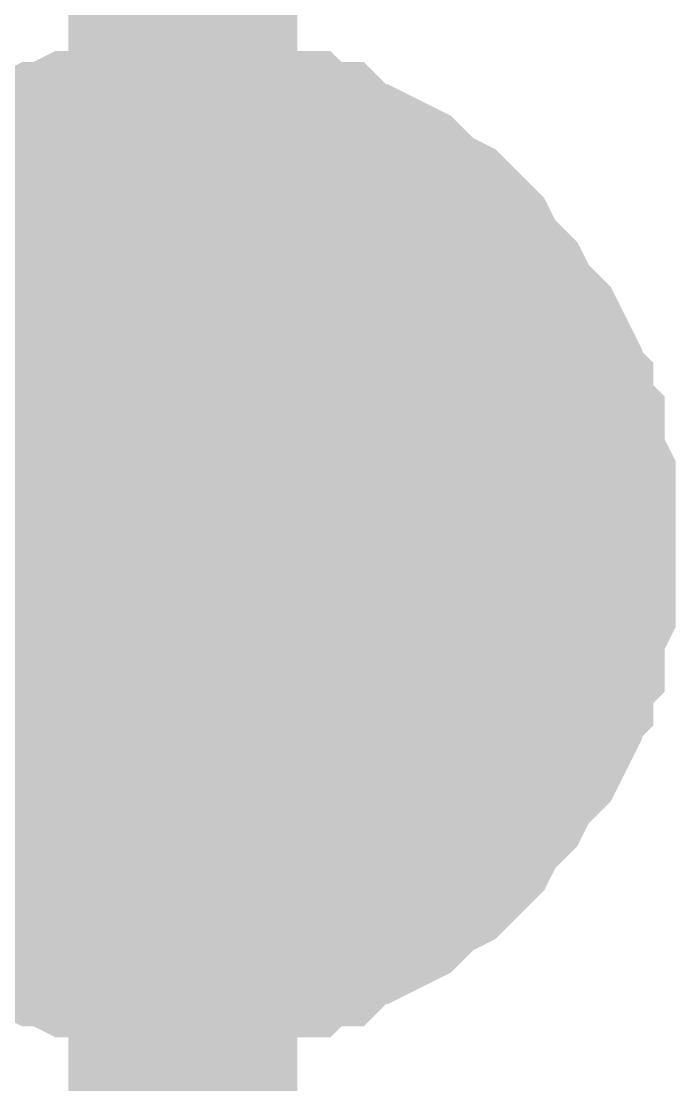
# Model space of a CAD drawing. Header units: inches. Extents: x 0 to 31.5, y 0 to 22.3.
# Drawn here: x 3.9946 to 4.0284, y 16.6719 to 16.7267 of the extents above; entities that cross this region are included whole.
import ezdxf

# ---------------------------------------------------------------- set-up
doc = ezdxf.new("R2010")
doc.units = ezdxf.units.IN
doc.header["$MEASUREMENT"] = 0
doc.layers.add('Sheet', color=255, linetype='Continuous')

msp = doc.modelspace()

# ---------------------------------------------------------------- linework, layer by layer
at = {"layer": 'Sheet'}
for points in [[(3.802575, 18.999678, 0.0118, 0.0118, 0), (4.002953, 18.999678, 0.0118, 0.0118, 0), (4.002953, 18.899755, 0.0118, 0.0118, 0), (4.002953, 18.599987, 0.0118, 0.0118, 0), (4.002953, 17.099997, 0.0118, 0.0118, 0), (4.002953, 16.799655, 0.0118, 0.0118, 0), (4.002953, 16.699732, 0.0118, 0.0118, 0), (4.002953, 16.499887, 0.0118, 0.0118, 0)], [(3.988599, 16.714089, 0.0118, 0.0118, 0), (3.989173, 16.714663, 0.0118, 0.0118, 0), (3.989747, 16.715237, 0.0118, 0.0118, 0), (3.990896, 16.715812, 0.0118, 0.0118, 0), (3.99147, 16.716386, 0.0118, 0.0118, 0), (3.992618, 16.71696, 0.0118, 0.0118, 0), (3.993192, 16.717535, 0.0118, 0.0118, 0), (3.994341, 16.717535, 0.0118, 0.0118, 0), (3.994915, 16.718109, 0.0118, 0.0118, 0), (3.996063, 16.718683, 0.0118, 0.0118, 0), (3.996637, 16.718683, 0.0118, 0.0118, 0), (3.997785, 16.719257, 0.0118, 0.0118, 0), (3.998934, 16.719257, 0.0118, 0.0118, 0), (4.000082, 16.719832, 0.0118, 0.0118, 0), (4.000656, 16.719832, 0.0118, 0.0118, 0), (4.001804, 16.719832, 0.0118, 0.0118, 0), (4.002953, 16.719832, 0.0118, 0.0118, 0)], [(3.988599, 16.714089, 0.0118, 0.0118, 0), (3.989173, 16.714663, 0.0118, 0.0118, 0), (3.989747, 16.715237, 0.0118, 0.0118, 0), (3.990896, 16.715812, 0.0118, 0.0118, 0), (3.99147, 16.716386, 0.0118, 0.0118, 0), (3.992618, 16.71696, 0.0118, 0.0118, 0), (3.993192, 16.717535, 0.0118, 0.0118, 0), (3.994341, 16.717535, 0.0118, 0.0118, 0), (3.994915, 16.718109, 0.0118, 0.0118, 0), (3.996063, 16.718683, 0.0118, 0.0118, 0), (3.996637, 16.718683, 0.0118, 0.0118, 0), (3.997785, 16.719257, 0.0118, 0.0118, 0), (3.998934, 16.719257, 0.0118, 0.0118, 0), (4.000082, 16.719832, 0.0118, 0.0118, 0), (4.000656, 16.719832, 0.0118, 0.0118, 0), (4.001804, 16.719832, 0.0118, 0.0118, 0), (4.002953, 16.719832, 0.0118, 0.0118, 0)], [(3.988599, 16.714089, 0.0118, 0.0118, 0), (3.989173, 16.714663, 0.0118, 0.0118, 0), (3.989747, 16.715237, 0.0118, 0.0118, 0), (3.990896, 16.715812, 0.0118, 0.0118, 0), (3.99147, 16.716386, 0.0118, 0.0118, 0), (3.992618, 16.71696, 0.0118, 0.0118, 0), (3.993192, 16.717535, 0.0118, 0.0118, 0), (3.994341, 16.717535, 0.0118, 0.0118, 0), (3.994915, 16.718109, 0.0118, 0.0118, 0), (3.996063, 16.718683, 0.0118, 0.0118, 0), (3.996637, 16.718683, 0.0118, 0.0118, 0), (3.997785, 16.719257, 0.0118, 0.0118, 0), (3.998934, 16.719257, 0.0118, 0.0118, 0), (4.000082, 16.719832, 0.0118, 0.0118, 0), (4.000656, 16.719832, 0.0118, 0.0118, 0), (4.001804, 16.719832, 0.0118, 0.0118, 0), (4.002953, 16.719832, 0.0118, 0.0118, 0)], [(3.988599, 16.714089, 0.0118, 0.0118, 0), (3.989173, 16.714663, 0.0118, 0.0118, 0), (3.989747, 16.715237, 0.0118, 0.0118, 0), (3.990896, 16.715812, 0.0118, 0.0118, 0), (3.99147, 16.716386, 0.0118, 0.0118, 0), (3.992618, 16.71696, 0.0118, 0.0118, 0), (3.993192, 16.717535, 0.0118, 0.0118, 0), (3.994341, 16.717535, 0.0118, 0.0118, 0), (3.994915, 16.718109, 0.0118, 0.0118, 0), (3.996063, 16.718683, 0.0118, 0.0118, 0), (3.996637, 16.718683, 0.0118, 0.0118, 0), (3.997785, 16.719257, 0.0118, 0.0118, 0), (3.998934, 16.719257, 0.0118, 0.0118, 0), (4.000082, 16.719832, 0.0118, 0.0118, 0), (4.000656, 16.719832, 0.0118, 0.0118, 0), (4.001804, 16.719832, 0.0118, 0.0118, 0), (4.002953, 16.719832, 0.0118, 0.0118, 0)], [(4.002953, 16.719832, 0.0118, 0.0118, 0), (4.002953, 16.719832, 0.0118, 0.0118, 0)], [(4.002953, 16.719832, 0.0118, 0.0118, 0), (4.004101, 16.719832, 0.0118, 0.0118, 0), (4.005249, 16.719832, 0.0118, 0.0118, 0), (4.005823, 16.719832, 0.0118, 0.0118, 0), (4.006972, 16.719257, 0.0118, 0.0118, 0), (4.00812, 16.719257, 0.0118, 0.0118, 0), (4.008694, 16.718683, 0.0118, 0.0118, 0), (4.009843, 16.718683, 0.0118, 0.0118, 0), (4.010417, 16.718109, 0.0118, 0.0118, 0), (4.011565, 16.717535, 0.0118, 0.0118, 0), (4.012139, 16.717535, 0.0118, 0.0118, 0), (4.013287, 16.71696, 0.0118, 0.0118, 0), (4.013862, 16.716386, 0.0118, 0.0118, 0), (4.014436, 16.715812, 0.0118, 0.0118, 0), (4.015584, 16.715237, 0.0118, 0.0118, 0), (4.016158, 16.714663, 0.0118, 0.0118, 0), (4.016732, 16.714089, 0.0118, 0.0118, 0), (4.017306, 16.71294, 0.0118, 0.0118, 0), (4.017881, 16.712366, 0.0118, 0.0118, 0), (4.018455, 16.711792, 0.0118, 0.0118, 0), (4.019029, 16.710643, 0.0118, 0.0118, 0), (4.019603, 16.710069, 0.0118, 0.0118, 0), (4.020177, 16.709495, 0.0118, 0.0118, 0), (4.020751, 16.708346, 0.0118, 0.0118, 0), (4.020751, 16.707198, 0.0118, 0.0118, 0), (4.021325, 16.706623, 0.0118, 0.0118, 0), (4.021325, 16.705475, 0.0118, 0.0118, 0), (4.0219, 16.704901, 0.0118, 0.0118, 0), (4.0219, 16.703752, 0.0118, 0.0118, 0), (4.022474, 16.702604, 0.0118, 0.0118, 0), (4.022474, 16.702029, 0.0118, 0.0118, 0), (4.022474, 16.700881, 0.0118, 0.0118, 0), (4.022474, 16.699732, 0.0118, 0.0118, 0)], [(4.002953, 16.719832, 0.0118, 0.0118, 0), (4.002953, 16.719832, 0.0118, 0.0118, 0)], [(4.002953, 16.719832, 0.0118, 0.0118, 0), (4.004101, 16.719832, 0.0118, 0.0118, 0), (4.005249, 16.719832, 0.0118, 0.0118, 0), (4.005823, 16.719832, 0.0118, 0.0118, 0), (4.006972, 16.719257, 0.0118, 0.0118, 0), (4.00812, 16.719257, 0.0118, 0.0118, 0), (4.008694, 16.718683, 0.0118, 0.0118, 0), (4.009843, 16.718683, 0.0118, 0.0118, 0), (4.010417, 16.718109, 0.0118, 0.0118, 0), (4.011565, 16.717535, 0.0118, 0.0118, 0), (4.012139, 16.717535, 0.0118, 0.0118, 0), (4.013287, 16.71696, 0.0118, 0.0118, 0), (4.013862, 16.716386, 0.0118, 0.0118, 0), (4.014436, 16.715812, 0.0118, 0.0118, 0), (4.015584, 16.715237, 0.0118, 0.0118, 0), (4.016158, 16.714663, 0.0118, 0.0118, 0), (4.016732, 16.714089, 0.0118, 0.0118, 0), (4.017306, 16.71294, 0.0118, 0.0118, 0), (4.017881, 16.712366, 0.0118, 0.0118, 0), (4.018455, 16.711792, 0.0118, 0.0118, 0), (4.019029, 16.710643, 0.0118, 0.0118, 0), (4.019603, 16.710069, 0.0118, 0.0118, 0), (4.020177, 16.709495, 0.0118, 0.0118, 0), (4.020751, 16.708346, 0.0118, 0.0118, 0), (4.020751, 16.707198, 0.0118, 0.0118, 0), (4.021325, 16.706623, 0.0118, 0.0118, 0), (4.021325, 16.705475, 0.0118, 0.0118, 0), (4.0219, 16.704901, 0.0118, 0.0118, 0), (4.0219, 16.703752, 0.0118, 0.0118, 0), (4.022474, 16.702604, 0.0118, 0.0118, 0), (4.022474, 16.702029, 0.0118, 0.0118, 0), (4.022474, 16.700881, 0.0118, 0.0118, 0), (4.022474, 16.699732, 0.0118, 0.0118, 0)], [(4.002953, 16.719832, 0.0118, 0.0118, 0), (4.002953, 16.719832, 0.0118, 0.0118, 0)], [(4.002953, 16.719832, 0.0118, 0.0118, 0), (4.004101, 16.719832, 0.0118, 0.0118, 0), (4.005249, 16.719832, 0.0118, 0.0118, 0), (4.005823, 16.719832, 0.0118, 0.0118, 0), (4.006972, 16.719257, 0.0118, 0.0118, 0), (4.00812, 16.719257, 0.0118, 0.0118, 0), (4.008694, 16.718683, 0.0118, 0.0118, 0), (4.009843, 16.718683, 0.0118, 0.0118, 0), (4.010417, 16.718109, 0.0118, 0.0118, 0), (4.011565, 16.717535, 0.0118, 0.0118, 0), (4.012139, 16.717535, 0.0118, 0.0118, 0), (4.013287, 16.71696, 0.0118, 0.0118, 0), (4.013862, 16.716386, 0.0118, 0.0118, 0), (4.014436, 16.715812, 0.0118, 0.0118, 0), (4.015584, 16.715237, 0.0118, 0.0118, 0), (4.016158, 16.714663, 0.0118, 0.0118, 0), (4.016732, 16.714089, 0.0118, 0.0118, 0), (4.017306, 16.71294, 0.0118, 0.0118, 0), (4.017881, 16.712366, 0.0118, 0.0118, 0), (4.018455, 16.711792, 0.0118, 0.0118, 0), (4.019029, 16.710643, 0.0118, 0.0118, 0), (4.019603, 16.710069, 0.0118, 0.0118, 0), (4.020177, 16.709495, 0.0118, 0.0118, 0), (4.020751, 16.708346, 0.0118, 0.0118, 0), (4.020751, 16.707198, 0.0118, 0.0118, 0), (4.021325, 16.706623, 0.0118, 0.0118, 0), (4.021325, 16.705475, 0.0118, 0.0118, 0), (4.0219, 16.704901, 0.0118, 0.0118, 0), (4.0219, 16.703752, 0.0118, 0.0118, 0), (4.022474, 16.702604, 0.0118, 0.0118, 0), (4.022474, 16.702029, 0.0118, 0.0118, 0), (4.022474, 16.700881, 0.0118, 0.0118, 0), (4.022474, 16.699732, 0.0118, 0.0118, 0)], [(4.002953, 16.719832, 0.0118, 0.0118, 0), (4.002953, 16.719832, 0.0118, 0.0118, 0)], [(4.002953, 16.719832, 0.0118, 0.0118, 0), (4.004101, 16.719832, 0.0118, 0.0118, 0), (4.005249, 16.719832, 0.0118, 0.0118, 0), (4.005823, 16.719832, 0.0118, 0.0118, 0), (4.006972, 16.719257, 0.0118, 0.0118, 0), (4.00812, 16.719257, 0.0118, 0.0118, 0), (4.008694, 16.718683, 0.0118, 0.0118, 0), (4.009843, 16.718683, 0.0118, 0.0118, 0), (4.010417, 16.718109, 0.0118, 0.0118, 0), (4.011565, 16.717535, 0.0118, 0.0118, 0), (4.012139, 16.717535, 0.0118, 0.0118, 0), (4.013287, 16.71696, 0.0118, 0.0118, 0), (4.013862, 16.716386, 0.0118, 0.0118, 0), (4.014436, 16.715812, 0.0118, 0.0118, 0), (4.015584, 16.715237, 0.0118, 0.0118, 0), (4.016158, 16.714663, 0.0118, 0.0118, 0), (4.016732, 16.714089, 0.0118, 0.0118, 0), (4.017306, 16.71294, 0.0118, 0.0118, 0), (4.017881, 16.712366, 0.0118, 0.0118, 0), (4.018455, 16.711792, 0.0118, 0.0118, 0), (4.019029, 16.710643, 0.0118, 0.0118, 0), (4.019603, 16.710069, 0.0118, 0.0118, 0), (4.020177, 16.709495, 0.0118, 0.0118, 0), (4.020751, 16.708346, 0.0118, 0.0118, 0), (4.020751, 16.707198, 0.0118, 0.0118, 0), (4.021325, 16.706623, 0.0118, 0.0118, 0), (4.021325, 16.705475, 0.0118, 0.0118, 0), (4.0219, 16.704901, 0.0118, 0.0118, 0), (4.0219, 16.703752, 0.0118, 0.0118, 0), (4.022474, 16.702604, 0.0118, 0.0118, 0), (4.022474, 16.702029, 0.0118, 0.0118, 0), (4.022474, 16.700881, 0.0118, 0.0118, 0), (4.022474, 16.699732, 0.0118, 0.0118, 0)], [(3.992618, 16.71696, 0.0039, 0.0039, 0), (3.993192, 16.717535, 0.0039, 0.0039, 0), (3.994341, 16.717535, 0.0039, 0.0039, 0), (3.994915, 16.718109, 0.0039, 0.0039, 0), (3.996063, 16.718683, 0.0039, 0.0039, 0), (3.996637, 16.718683, 0.0039, 0.0039, 0), (3.997785, 16.719257, 0.0039, 0.0039, 0), (3.998934, 16.719257, 0.0039, 0.0039, 0), (4.000082, 16.719832, 0.0039, 0.0039, 0), (4.000656, 16.719832, 0.0039, 0.0039, 0), (4.001804, 16.719832, 0.0039, 0.0039, 0), (4.002953, 16.719832, 0.0039, 0.0039, 0)], [(3.992618, 16.71696, 0.0039, 0.0039, 0), (3.993192, 16.717535, 0.0039, 0.0039, 0), (3.994341, 16.717535, 0.0039, 0.0039, 0), (3.994915, 16.718109, 0.0039, 0.0039, 0), (3.996063, 16.718683, 0.0039, 0.0039, 0), (3.996637, 16.718683, 0.0039, 0.0039, 0), (3.997785, 16.719257, 0.0039, 0.0039, 0), (3.998934, 16.719257, 0.0039, 0.0039, 0), (4.000082, 16.719832, 0.0039, 0.0039, 0), (4.000656, 16.719832, 0.0039, 0.0039, 0), (4.001804, 16.719832, 0.0039, 0.0039, 0), (4.002953, 16.719832, 0.0039, 0.0039, 0)], [(3.992618, 16.71696, 0.0039, 0.0039, 0), (3.993192, 16.717535, 0.0039, 0.0039, 0), (3.994341, 16.717535, 0.0039, 0.0039, 0), (3.994915, 16.718109, 0.0039, 0.0039, 0), (3.996063, 16.718683, 0.0039, 0.0039, 0), (3.996637, 16.718683, 0.0039, 0.0039, 0), (3.997785, 16.719257, 0.0039, 0.0039, 0), (3.998934, 16.719257, 0.0039, 0.0039, 0), (4.000082, 16.719832, 0.0039, 0.0039, 0), (4.000656, 16.719832, 0.0039, 0.0039, 0), (4.001804, 16.719832, 0.0039, 0.0039, 0), (4.002953, 16.719832, 0.0039, 0.0039, 0)], [(3.992618, 16.71696, 0.0039, 0.0039, 0), (3.993192, 16.717535, 0.0039, 0.0039, 0), (3.994341, 16.717535, 0.0039, 0.0039, 0), (3.994915, 16.718109, 0.0039, 0.0039, 0), (3.996063, 16.718683, 0.0039, 0.0039, 0), (3.996637, 16.718683, 0.0039, 0.0039, 0), (3.997785, 16.719257, 0.0039, 0.0039, 0), (3.998934, 16.719257, 0.0039, 0.0039, 0), (4.000082, 16.719832, 0.0039, 0.0039, 0), (4.000656, 16.719832, 0.0039, 0.0039, 0), (4.001804, 16.719832, 0.0039, 0.0039, 0), (4.002953, 16.719832, 0.0039, 0.0039, 0)], [(4.002953, 16.719832, 0.0039, 0.0039, 0), (4.002953, 16.719832, 0.0039, 0.0039, 0)], [(4.002953, 16.719832, 0.0039, 0.0039, 0), (4.004101, 16.719832, 0.0039, 0.0039, 0), (4.005249, 16.719832, 0.0039, 0.0039, 0), (4.005823, 16.719832, 0.0039, 0.0039, 0), (4.006972, 16.719257, 0.0039, 0.0039, 0), (4.00812, 16.719257, 0.0039, 0.0039, 0), (4.008694, 16.718683, 0.0039, 0.0039, 0), (4.009843, 16.718683, 0.0039, 0.0039, 0), (4.010417, 16.718109, 0.0039, 0.0039, 0), (4.011565, 16.717535, 0.0039, 0.0039, 0), (4.012139, 16.717535, 0.0039, 0.0039, 0), (4.013287, 16.71696, 0.0039, 0.0039, 0), (4.013862, 16.716386, 0.0039, 0.0039, 0), (4.014436, 16.715812, 0.0039, 0.0039, 0), (4.015584, 16.715237, 0.0039, 0.0039, 0), (4.016158, 16.714663, 0.0039, 0.0039, 0), (4.016732, 16.714089, 0.0039, 0.0039, 0), (4.017306, 16.71294, 0.0039, 0.0039, 0), (4.017881, 16.712366, 0.0039, 0.0039, 0), (4.018455, 16.711792, 0.0039, 0.0039, 0), (4.019029, 16.710643, 0.0039, 0.0039, 0), (4.019603, 16.710069, 0.0039, 0.0039, 0), (4.020177, 16.709495, 0.0039, 0.0039, 0), (4.020751, 16.708346, 0.0039, 0.0039, 0), (4.020751, 16.707198, 0.0039, 0.0039, 0), (4.021325, 16.706623, 0.0039, 0.0039, 0), (4.021325, 16.705475, 0.0039, 0.0039, 0), (4.0219, 16.704901, 0.0039, 0.0039, 0), (4.0219, 16.703752, 0.0039, 0.0039, 0), (4.022474, 16.702604, 0.0039, 0.0039, 0), (4.022474, 16.702029, 0.0039, 0.0039, 0), (4.022474, 16.700881, 0.0039, 0.0039, 0), (4.022474, 16.699732, 0.0039, 0.0039, 0)], [(4.002953, 16.719832, 0.0039, 0.0039, 0), (4.002953, 16.719832, 0.0039, 0.0039, 0)], [(4.002953, 16.719832, 0.0039, 0.0039, 0), (4.004101, 16.719832, 0.0039, 0.0039, 0), (4.005249, 16.719832, 0.0039, 0.0039, 0), (4.005823, 16.719832, 0.0039, 0.0039, 0), (4.006972, 16.719257, 0.0039, 0.0039, 0), (4.00812, 16.719257, 0.0039, 0.0039, 0), (4.008694, 16.718683, 0.0039, 0.0039, 0), (4.009843, 16.718683, 0.0039, 0.0039, 0), (4.010417, 16.718109, 0.0039, 0.0039, 0), (4.011565, 16.717535, 0.0039, 0.0039, 0), (4.012139, 16.717535, 0.0039, 0.0039, 0), (4.013287, 16.71696, 0.0039, 0.0039, 0), (4.013862, 16.716386, 0.0039, 0.0039, 0), (4.014436, 16.715812, 0.0039, 0.0039, 0), (4.015584, 16.715237, 0.0039, 0.0039, 0), (4.016158, 16.714663, 0.0039, 0.0039, 0), (4.016732, 16.714089, 0.0039, 0.0039, 0), (4.017306, 16.71294, 0.0039, 0.0039, 0), (4.017881, 16.712366, 0.0039, 0.0039, 0), (4.018455, 16.711792, 0.0039, 0.0039, 0), (4.019029, 16.710643, 0.0039, 0.0039, 0), (4.019603, 16.710069, 0.0039, 0.0039, 0), (4.020177, 16.709495, 0.0039, 0.0039, 0), (4.020751, 16.708346, 0.0039, 0.0039, 0), (4.020751, 16.707198, 0.0039, 0.0039, 0), (4.021325, 16.706623, 0.0039, 0.0039, 0), (4.021325, 16.705475, 0.0039, 0.0039, 0), (4.0219, 16.704901, 0.0039, 0.0039, 0), (4.0219, 16.703752, 0.0039, 0.0039, 0), (4.022474, 16.702604, 0.0039, 0.0039, 0), (4.022474, 16.702029, 0.0039, 0.0039, 0), (4.022474, 16.700881, 0.0039, 0.0039, 0), (4.022474, 16.699732, 0.0039, 0.0039, 0)], [(4.002953, 16.719832, 0.0039, 0.0039, 0), (4.002953, 16.719832, 0.0039, 0.0039, 0)], [(4.002953, 16.719832, 0.0039, 0.0039, 0), (4.004101, 16.719832, 0.0039, 0.0039, 0), (4.005249, 16.719832, 0.0039, 0.0039, 0), (4.005823, 16.719832, 0.0039, 0.0039, 0), (4.006972, 16.719257, 0.0039, 0.0039, 0), (4.00812, 16.719257, 0.0039, 0.0039, 0), (4.008694, 16.718683, 0.0039, 0.0039, 0), (4.009843, 16.718683, 0.0039, 0.0039, 0), (4.010417, 16.718109, 0.0039, 0.0039, 0), (4.011565, 16.717535, 0.0039, 0.0039, 0), (4.012139, 16.717535, 0.0039, 0.0039, 0), (4.013287, 16.71696, 0.0039, 0.0039, 0), (4.013862, 16.716386, 0.0039, 0.0039, 0), (4.014436, 16.715812, 0.0039, 0.0039, 0), (4.015584, 16.715237, 0.0039, 0.0039, 0), (4.016158, 16.714663, 0.0039, 0.0039, 0), (4.016732, 16.714089, 0.0039, 0.0039, 0), (4.017306, 16.71294, 0.0039, 0.0039, 0), (4.017881, 16.712366, 0.0039, 0.0039, 0), (4.018455, 16.711792, 0.0039, 0.0039, 0), (4.019029, 16.710643, 0.0039, 0.0039, 0), (4.019603, 16.710069, 0.0039, 0.0039, 0), (4.020177, 16.709495, 0.0039, 0.0039, 0), (4.020751, 16.708346, 0.0039, 0.0039, 0), (4.020751, 16.707198, 0.0039, 0.0039, 0), (4.021325, 16.706623, 0.0039, 0.0039, 0), (4.021325, 16.705475, 0.0039, 0.0039, 0), (4.0219, 16.704901, 0.0039, 0.0039, 0), (4.0219, 16.703752, 0.0039, 0.0039, 0), (4.022474, 16.702604, 0.0039, 0.0039, 0), (4.022474, 16.702029, 0.0039, 0.0039, 0), (4.022474, 16.700881, 0.0039, 0.0039, 0), (4.022474, 16.699732, 0.0039, 0.0039, 0)], [(4.002953, 16.719832, 0.0039, 0.0039, 0), (4.002953, 16.719832, 0.0039, 0.0039, 0)], [(4.002953, 16.719832, 0.0039, 0.0039, 0), (4.004101, 16.719832, 0.0039, 0.0039, 0), (4.005249, 16.719832, 0.0039, 0.0039, 0), (4.005823, 16.719832, 0.0039, 0.0039, 0), (4.006972, 16.719257, 0.0039, 0.0039, 0), (4.00812, 16.719257, 0.0039, 0.0039, 0), (4.008694, 16.718683, 0.0039, 0.0039, 0), (4.009843, 16.718683, 0.0039, 0.0039, 0), (4.010417, 16.718109, 0.0039, 0.0039, 0), (4.011565, 16.717535, 0.0039, 0.0039, 0), (4.012139, 16.717535, 0.0039, 0.0039, 0), (4.013287, 16.71696, 0.0039, 0.0039, 0), (4.013862, 16.716386, 0.0039, 0.0039, 0), (4.014436, 16.715812, 0.0039, 0.0039, 0), (4.015584, 16.715237, 0.0039, 0.0039, 0), (4.016158, 16.714663, 0.0039, 0.0039, 0), (4.016732, 16.714089, 0.0039, 0.0039, 0), (4.017306, 16.71294, 0.0039, 0.0039, 0), (4.017881, 16.712366, 0.0039, 0.0039, 0), (4.018455, 16.711792, 0.0039, 0.0039, 0), (4.019029, 16.710643, 0.0039, 0.0039, 0), (4.019603, 16.710069, 0.0039, 0.0039, 0), (4.020177, 16.709495, 0.0039, 0.0039, 0), (4.020751, 16.708346, 0.0039, 0.0039, 0), (4.020751, 16.707198, 0.0039, 0.0039, 0), (4.021325, 16.706623, 0.0039, 0.0039, 0), (4.021325, 16.705475, 0.0039, 0.0039, 0), (4.0219, 16.704901, 0.0039, 0.0039, 0), (4.0219, 16.703752, 0.0039, 0.0039, 0), (4.022474, 16.702604, 0.0039, 0.0039, 0), (4.022474, 16.702029, 0.0039, 0.0039, 0), (4.022474, 16.700881, 0.0039, 0.0039, 0), (4.022474, 16.699732, 0.0039, 0.0039, 0)], [(3.802575, 16.699732, 0.0118, 0.0118, 0), (4.002953, 16.699732, 0.0118, 0.0118, 0)], [(4.022474, 16.699732, 0.0118, 0.0118, 0), (4.022474, 16.698584, 0.0118, 0.0118, 0), (4.022474, 16.697435, 0.0118, 0.0118, 0), (4.022474, 16.696861, 0.0118, 0.0118, 0), (4.0219, 16.695712, 0.0118, 0.0118, 0), (4.0219, 16.694564, 0.0118, 0.0118, 0), (4.021325, 16.693989, 0.0118, 0.0118, 0), (4.021325, 16.692841, 0.0118, 0.0118, 0), (4.020751, 16.692267, 0.0118, 0.0118, 0), (4.020751, 16.691118, 0.0118, 0.0118, 0), (4.020177, 16.68997, 0.0118, 0.0118, 0), (4.019603, 16.689395, 0.0118, 0.0118, 0), (4.019029, 16.688821, 0.0118, 0.0118, 0), (4.018455, 16.687673, 0.0118, 0.0118, 0), (4.017881, 16.687098, 0.0118, 0.0118, 0), (4.017306, 16.686524, 0.0118, 0.0118, 0), (4.016732, 16.685375, 0.0118, 0.0118, 0), (4.016158, 16.684801, 0.0118, 0.0118, 0), (4.015584, 16.684227, 0.0118, 0.0118, 0), (4.014436, 16.683653, 0.0118, 0.0118, 0), (4.013862, 16.683078, 0.0118, 0.0118, 0), (4.013287, 16.682504, 0.0118, 0.0118, 0), (4.012139, 16.68193, 0.0118, 0.0118, 0), (4.011565, 16.68193, 0.0118, 0.0118, 0), (4.010417, 16.681356, 0.0118, 0.0118, 0), (4.009843, 16.680781, 0.0118, 0.0118, 0), (4.008694, 16.680781, 0.0118, 0.0118, 0), (4.00812, 16.680207, 0.0118, 0.0118, 0), (4.006972, 16.680207, 0.0118, 0.0118, 0), (4.005823, 16.679633, 0.0118, 0.0118, 0), (4.005249, 16.679633, 0.0118, 0.0118, 0), (4.004101, 16.679633, 0.0118, 0.0118, 0), (4.002953, 16.679633, 0.0118, 0.0118, 0)], [(4.022474, 16.699732, 0.0118, 0.0118, 0), (4.022474, 16.698584, 0.0118, 0.0118, 0), (4.022474, 16.697435, 0.0118, 0.0118, 0), (4.022474, 16.696861, 0.0118, 0.0118, 0), (4.0219, 16.695712, 0.0118, 0.0118, 0), (4.0219, 16.694564, 0.0118, 0.0118, 0), (4.021325, 16.693989, 0.0118, 0.0118, 0), (4.021325, 16.692841, 0.0118, 0.0118, 0), (4.020751, 16.692267, 0.0118, 0.0118, 0), (4.020751, 16.691118, 0.0118, 0.0118, 0), (4.020177, 16.68997, 0.0118, 0.0118, 0), (4.019603, 16.689395, 0.0118, 0.0118, 0), (4.019029, 16.688821, 0.0118, 0.0118, 0), (4.018455, 16.687673, 0.0118, 0.0118, 0), (4.017881, 16.687098, 0.0118, 0.0118, 0), (4.017306, 16.686524, 0.0118, 0.0118, 0), (4.016732, 16.685375, 0.0118, 0.0118, 0), (4.016158, 16.684801, 0.0118, 0.0118, 0), (4.015584, 16.684227, 0.0118, 0.0118, 0), (4.014436, 16.683653, 0.0118, 0.0118, 0), (4.013862, 16.683078, 0.0118, 0.0118, 0), (4.013287, 16.682504, 0.0118, 0.0118, 0), (4.012139, 16.68193, 0.0118, 0.0118, 0), (4.011565, 16.68193, 0.0118, 0.0118, 0), (4.010417, 16.681356, 0.0118, 0.0118, 0), (4.009843, 16.680781, 0.0118, 0.0118, 0), (4.008694, 16.680781, 0.0118, 0.0118, 0), (4.00812, 16.680207, 0.0118, 0.0118, 0), (4.006972, 16.680207, 0.0118, 0.0118, 0), (4.005823, 16.679633, 0.0118, 0.0118, 0), (4.005249, 16.679633, 0.0118, 0.0118, 0), (4.004101, 16.679633, 0.0118, 0.0118, 0), (4.002953, 16.679633, 0.0118, 0.0118, 0)], [(4.022474, 16.699732, 0.0118, 0.0118, 0), (4.022474, 16.698584, 0.0118, 0.0118, 0), (4.022474, 16.697435, 0.0118, 0.0118, 0), (4.022474, 16.696861, 0.0118, 0.0118, 0), (4.0219, 16.695712, 0.0118, 0.0118, 0), (4.0219, 16.694564, 0.0118, 0.0118, 0), (4.021325, 16.693989, 0.0118, 0.0118, 0), (4.021325, 16.692841, 0.0118, 0.0118, 0), (4.020751, 16.692267, 0.0118, 0.0118, 0), (4.020751, 16.691118, 0.0118, 0.0118, 0), (4.020177, 16.68997, 0.0118, 0.0118, 0), (4.019603, 16.689395, 0.0118, 0.0118, 0), (4.019029, 16.688821, 0.0118, 0.0118, 0), (4.018455, 16.687673, 0.0118, 0.0118, 0), (4.017881, 16.687098, 0.0118, 0.0118, 0), (4.017306, 16.686524, 0.0118, 0.0118, 0), (4.016732, 16.685375, 0.0118, 0.0118, 0), (4.016158, 16.684801, 0.0118, 0.0118, 0), (4.015584, 16.684227, 0.0118, 0.0118, 0), (4.014436, 16.683653, 0.0118, 0.0118, 0), (4.013862, 16.683078, 0.0118, 0.0118, 0), (4.013287, 16.682504, 0.0118, 0.0118, 0), (4.012139, 16.68193, 0.0118, 0.0118, 0), (4.011565, 16.68193, 0.0118, 0.0118, 0), (4.010417, 16.681356, 0.0118, 0.0118, 0), (4.009843, 16.680781, 0.0118, 0.0118, 0), (4.008694, 16.680781, 0.0118, 0.0118, 0), (4.00812, 16.680207, 0.0118, 0.0118, 0), (4.006972, 16.680207, 0.0118, 0.0118, 0), (4.005823, 16.679633, 0.0118, 0.0118, 0), (4.005249, 16.679633, 0.0118, 0.0118, 0), (4.004101, 16.679633, 0.0118, 0.0118, 0), (4.002953, 16.679633, 0.0118, 0.0118, 0)], [(4.022474, 16.699732, 0.0118, 0.0118, 0), (4.022474, 16.698584, 0.0118, 0.0118, 0), (4.022474, 16.697435, 0.0118, 0.0118, 0), (4.022474, 16.696861, 0.0118, 0.0118, 0), (4.0219, 16.695712, 0.0118, 0.0118, 0), (4.0219, 16.694564, 0.0118, 0.0118, 0), (4.021325, 16.693989, 0.0118, 0.0118, 0), (4.021325, 16.692841, 0.0118, 0.0118, 0), (4.020751, 16.692267, 0.0118, 0.0118, 0), (4.020751, 16.691118, 0.0118, 0.0118, 0), (4.020177, 16.68997, 0.0118, 0.0118, 0), (4.019603, 16.689395, 0.0118, 0.0118, 0), (4.019029, 16.688821, 0.0118, 0.0118, 0), (4.018455, 16.687673, 0.0118, 0.0118, 0), (4.017881, 16.687098, 0.0118, 0.0118, 0), (4.017306, 16.686524, 0.0118, 0.0118, 0), (4.016732, 16.685375, 0.0118, 0.0118, 0), (4.016158, 16.684801, 0.0118, 0.0118, 0), (4.015584, 16.684227, 0.0118, 0.0118, 0), (4.014436, 16.683653, 0.0118, 0.0118, 0), (4.013862, 16.683078, 0.0118, 0.0118, 0), (4.013287, 16.682504, 0.0118, 0.0118, 0), (4.012139, 16.68193, 0.0118, 0.0118, 0), (4.011565, 16.68193, 0.0118, 0.0118, 0), (4.010417, 16.681356, 0.0118, 0.0118, 0), (4.009843, 16.680781, 0.0118, 0.0118, 0), (4.008694, 16.680781, 0.0118, 0.0118, 0), (4.00812, 16.680207, 0.0118, 0.0118, 0), (4.006972, 16.680207, 0.0118, 0.0118, 0), (4.005823, 16.679633, 0.0118, 0.0118, 0), (4.005249, 16.679633, 0.0118, 0.0118, 0), (4.004101, 16.679633, 0.0118, 0.0118, 0), (4.002953, 16.679633, 0.0118, 0.0118, 0)], [(4.022474, 16.699732, 0.0118, 0.0118, 0), (4.022474, 16.699732, 0.0118, 0.0118, 0), (4.022474, 16.699732, 0.0118, 0.0118, 0), (4.022474, 16.699732, 0.0118, 0.0118, 0), (4.022474, 16.699732, 0.0118, 0.0118, 0), (4.022474, 16.699732, 0.0118, 0.0118, 0), (4.022474, 16.699732, 0.0118, 0.0118, 0), (4.022474, 16.699732, 0.0118, 0.0118, 0), (4.022474, 16.699732, 0.0118, 0.0118, 0), (4.022474, 16.699732, 0.0118, 0.0118, 0), (4.022474, 16.699732, 0.0118, 0.0118, 0), (4.022474, 16.699732, 0.0118, 0.0118, 0), (4.022474, 16.699732, 0.0118, 0.0118, 0), (4.022474, 16.699732, 0.0118, 0.0118, 0), (4.022474, 16.699732, 0.0118, 0.0118, 0), (4.022474, 16.699732, 0.0118, 0.0118, 0), (4.022474, 16.699732, 0.0118, 0.0118, 0), (4.022474, 16.699732, 0.0118, 0.0118, 0), (4.022474, 16.699732, 0.0118, 0.0118, 0), (4.022474, 16.699732, 0.0118, 0.0118, 0), (4.022474, 16.699732, 0.0118, 0.0118, 0), (4.022474, 16.699732, 0.0118, 0.0118, 0), (4.022474, 16.699732, 0.0118, 0.0118, 0), (4.022474, 16.699732, 0.0118, 0.0118, 0), (4.022474, 16.699732, 0.0118, 0.0118, 0), (4.022474, 16.699732, 0.0118, 0.0118, 0), (4.022474, 16.699732, 0.0118, 0.0118, 0), (4.022474, 16.699732, 0.0118, 0.0118, 0), (4.022474, 16.699732, 0.0118, 0.0118, 0), (4.022474, 16.699732, 0.0118, 0.0118, 0), (4.022474, 16.699732, 0.0118, 0.0118, 0), (4.022474, 16.699732, 0.0118, 0.0118, 0), (4.022474, 16.699732, 0.0118, 0.0118, 0)], [(4.022474, 16.699732, 0.0118, 0.0118, 0), (4.022474, 16.699732, 0.0118, 0.0118, 0)], [(4.022474, 16.699732, 0.0118, 0.0118, 0), (4.022474, 16.699732, 0.0118, 0.0118, 0), (4.022474, 16.699732, 0.0118, 0.0118, 0), (4.022474, 16.699732, 0.0118, 0.0118, 0), (4.022474, 16.699732, 0.0118, 0.0118, 0), (4.022474, 16.699732, 0.0118, 0.0118, 0), (4.022474, 16.699732, 0.0118, 0.0118, 0), (4.022474, 16.699732, 0.0118, 0.0118, 0), (4.022474, 16.699732, 0.0118, 0.0118, 0), (4.022474, 16.699732, 0.0118, 0.0118, 0), (4.022474, 16.699732, 0.0118, 0.0118, 0), (4.022474, 16.699732, 0.0118, 0.0118, 0), (4.022474, 16.699732, 0.0118, 0.0118, 0), (4.022474, 16.699732, 0.0118, 0.0118, 0), (4.022474, 16.699732, 0.0118, 0.0118, 0), (4.022474, 16.699732, 0.0118, 0.0118, 0), (4.022474, 16.699732, 0.0118, 0.0118, 0), (4.022474, 16.699732, 0.0118, 0.0118, 0), (4.022474, 16.699732, 0.0118, 0.0118, 0), (4.022474, 16.699732, 0.0118, 0.0118, 0), (4.022474, 16.699732, 0.0118, 0.0118, 0), (4.022474, 16.699732, 0.0118, 0.0118, 0), (4.022474, 16.699732, 0.0118, 0.0118, 0), (4.022474, 16.699732, 0.0118, 0.0118, 0), (4.022474, 16.699732, 0.0118, 0.0118, 0), (4.022474, 16.699732, 0.0118, 0.0118, 0), (4.022474, 16.699732, 0.0118, 0.0118, 0), (4.022474, 16.699732, 0.0118, 0.0118, 0), (4.022474, 16.699732, 0.0118, 0.0118, 0), (4.022474, 16.699732, 0.0118, 0.0118, 0), (4.022474, 16.699732, 0.0118, 0.0118, 0), (4.022474, 16.699732, 0.0118, 0.0118, 0), (4.022474, 16.699732, 0.0118, 0.0118, 0)], [(4.022474, 16.699732, 0.0118, 0.0118, 0), (4.022474, 16.699732, 0.0118, 0.0118, 0)], [(4.022474, 16.699732, 0.0118, 0.0118, 0), (4.022474, 16.699732, 0.0118, 0.0118, 0), (4.022474, 16.699732, 0.0118, 0.0118, 0), (4.022474, 16.699732, 0.0118, 0.0118, 0), (4.022474, 16.699732, 0.0118, 0.0118, 0), (4.022474, 16.699732, 0.0118, 0.0118, 0), (4.022474, 16.699732, 0.0118, 0.0118, 0), (4.022474, 16.699732, 0.0118, 0.0118, 0), (4.022474, 16.699732, 0.0118, 0.0118, 0), (4.022474, 16.699732, 0.0118, 0.0118, 0), (4.022474, 16.699732, 0.0118, 0.0118, 0), (4.022474, 16.699732, 0.0118, 0.0118, 0), (4.022474, 16.699732, 0.0118, 0.0118, 0), (4.022474, 16.699732, 0.0118, 0.0118, 0), (4.022474, 16.699732, 0.0118, 0.0118, 0), (4.022474, 16.699732, 0.0118, 0.0118, 0), (4.022474, 16.699732, 0.0118, 0.0118, 0), (4.022474, 16.699732, 0.0118, 0.0118, 0), (4.022474, 16.699732, 0.0118, 0.0118, 0), (4.022474, 16.699732, 0.0118, 0.0118, 0), (4.022474, 16.699732, 0.0118, 0.0118, 0), (4.022474, 16.699732, 0.0118, 0.0118, 0), (4.022474, 16.699732, 0.0118, 0.0118, 0), (4.022474, 16.699732, 0.0118, 0.0118, 0), (4.022474, 16.699732, 0.0118, 0.0118, 0), (4.022474, 16.699732, 0.0118, 0.0118, 0), (4.022474, 16.699732, 0.0118, 0.0118, 0), (4.022474, 16.699732, 0.0118, 0.0118, 0), (4.022474, 16.699732, 0.0118, 0.0118, 0), (4.022474, 16.699732, 0.0118, 0.0118, 0), (4.022474, 16.699732, 0.0118, 0.0118, 0), (4.022474, 16.699732, 0.0118, 0.0118, 0), (4.022474, 16.699732, 0.0118, 0.0118, 0)], [(4.022474, 16.699732, 0.0118, 0.0118, 0), (4.022474, 16.699732, 0.0118, 0.0118, 0)], [(4.022474, 16.699732, 0.0118, 0.0118, 0), (4.022474, 16.699732, 0.0118, 0.0118, 0), (4.022474, 16.699732, 0.0118, 0.0118, 0), (4.022474, 16.699732, 0.0118, 0.0118, 0), (4.022474, 16.699732, 0.0118, 0.0118, 0), (4.022474, 16.699732, 0.0118, 0.0118, 0), (4.022474, 16.699732, 0.0118, 0.0118, 0), (4.022474, 16.699732, 0.0118, 0.0118, 0), (4.022474, 16.699732, 0.0118, 0.0118, 0), (4.022474, 16.699732, 0.0118, 0.0118, 0), (4.022474, 16.699732, 0.0118, 0.0118, 0), (4.022474, 16.699732, 0.0118, 0.0118, 0), (4.022474, 16.699732, 0.0118, 0.0118, 0), (4.022474, 16.699732, 0.0118, 0.0118, 0), (4.022474, 16.699732, 0.0118, 0.0118, 0), (4.022474, 16.699732, 0.0118, 0.0118, 0), (4.022474, 16.699732, 0.0118, 0.0118, 0), (4.022474, 16.699732, 0.0118, 0.0118, 0), (4.022474, 16.699732, 0.0118, 0.0118, 0), (4.022474, 16.699732, 0.0118, 0.0118, 0), (4.022474, 16.699732, 0.0118, 0.0118, 0), (4.022474, 16.699732, 0.0118, 0.0118, 0), (4.022474, 16.699732, 0.0118, 0.0118, 0), (4.022474, 16.699732, 0.0118, 0.0118, 0), (4.022474, 16.699732, 0.0118, 0.0118, 0), (4.022474, 16.699732, 0.0118, 0.0118, 0), (4.022474, 16.699732, 0.0118, 0.0118, 0), (4.022474, 16.699732, 0.0118, 0.0118, 0), (4.022474, 16.699732, 0.0118, 0.0118, 0), (4.022474, 16.699732, 0.0118, 0.0118, 0), (4.022474, 16.699732, 0.0118, 0.0118, 0), (4.022474, 16.699732, 0.0118, 0.0118, 0), (4.022474, 16.699732, 0.0118, 0.0118, 0)], [(4.022474, 16.699732, 0.0118, 0.0118, 0), (4.022474, 16.699732, 0.0118, 0.0118, 0)], [(4.022474, 16.699732, 0.0039, 0.0039, 0), (4.022474, 16.698584, 0.0039, 0.0039, 0), (4.022474, 16.697435, 0.0039, 0.0039, 0), (4.022474, 16.696861, 0.0039, 0.0039, 0), (4.0219, 16.695712, 0.0039, 0.0039, 0), (4.0219, 16.694564, 0.0039, 0.0039, 0), (4.021325, 16.693989, 0.0039, 0.0039, 0), (4.021325, 16.692841, 0.0039, 0.0039, 0), (4.020751, 16.692267, 0.0039, 0.0039, 0), (4.020751, 16.691118, 0.0039, 0.0039, 0), (4.020177, 16.68997, 0.0039, 0.0039, 0), (4.019603, 16.689395, 0.0039, 0.0039, 0), (4.019029, 16.688821, 0.0039, 0.0039, 0), (4.018455, 16.687673, 0.0039, 0.0039, 0), (4.017881, 16.687098, 0.0039, 0.0039, 0), (4.017306, 16.686524, 0.0039, 0.0039, 0), (4.016732, 16.685375, 0.0039, 0.0039, 0), (4.016158, 16.684801, 0.0039, 0.0039, 0), (4.015584, 16.684227, 0.0039, 0.0039, 0), (4.014436, 16.683653, 0.0039, 0.0039, 0), (4.013862, 16.683078, 0.0039, 0.0039, 0), (4.013287, 16.682504, 0.0039, 0.0039, 0), (4.012139, 16.68193, 0.0039, 0.0039, 0), (4.011565, 16.68193, 0.0039, 0.0039, 0), (4.010417, 16.681356, 0.0039, 0.0039, 0), (4.009843, 16.680781, 0.0039, 0.0039, 0), (4.008694, 16.680781, 0.0039, 0.0039, 0), (4.00812, 16.680207, 0.0039, 0.0039, 0), (4.006972, 16.680207, 0.0039, 0.0039, 0), (4.005823, 16.679633, 0.0039, 0.0039, 0), (4.005249, 16.679633, 0.0039, 0.0039, 0), (4.004101, 16.679633, 0.0039, 0.0039, 0), (4.002953, 16.679633, 0.0039, 0.0039, 0)], [(4.022474, 16.699732, 0.0039, 0.0039, 0), (4.022474, 16.698584, 0.0039, 0.0039, 0), (4.022474, 16.697435, 0.0039, 0.0039, 0), (4.022474, 16.696861, 0.0039, 0.0039, 0), (4.0219, 16.695712, 0.0039, 0.0039, 0), (4.0219, 16.694564, 0.0039, 0.0039, 0), (4.021325, 16.693989, 0.0039, 0.0039, 0), (4.021325, 16.692841, 0.0039, 0.0039, 0), (4.020751, 16.692267, 0.0039, 0.0039, 0), (4.020751, 16.691118, 0.0039, 0.0039, 0), (4.020177, 16.68997, 0.0039, 0.0039, 0), (4.019603, 16.689395, 0.0039, 0.0039, 0), (4.019029, 16.688821, 0.0039, 0.0039, 0), (4.018455, 16.687673, 0.0039, 0.0039, 0), (4.017881, 16.687098, 0.0039, 0.0039, 0), (4.017306, 16.686524, 0.0039, 0.0039, 0), (4.016732, 16.685375, 0.0039, 0.0039, 0), (4.016158, 16.684801, 0.0039, 0.0039, 0), (4.015584, 16.684227, 0.0039, 0.0039, 0), (4.014436, 16.683653, 0.0039, 0.0039, 0), (4.013862, 16.683078, 0.0039, 0.0039, 0), (4.013287, 16.682504, 0.0039, 0.0039, 0), (4.012139, 16.68193, 0.0039, 0.0039, 0), (4.011565, 16.68193, 0.0039, 0.0039, 0), (4.010417, 16.681356, 0.0039, 0.0039, 0), (4.009843, 16.680781, 0.0039, 0.0039, 0), (4.008694, 16.680781, 0.0039, 0.0039, 0), (4.00812, 16.680207, 0.0039, 0.0039, 0), (4.006972, 16.680207, 0.0039, 0.0039, 0), (4.005823, 16.679633, 0.0039, 0.0039, 0), (4.005249, 16.679633, 0.0039, 0.0039, 0), (4.004101, 16.679633, 0.0039, 0.0039, 0), (4.002953, 16.679633, 0.0039, 0.0039, 0)], [(4.022474, 16.699732, 0.0039, 0.0039, 0), (4.022474, 16.698584, 0.0039, 0.0039, 0), (4.022474, 16.697435, 0.0039, 0.0039, 0), (4.022474, 16.696861, 0.0039, 0.0039, 0), (4.0219, 16.695712, 0.0039, 0.0039, 0), (4.0219, 16.694564, 0.0039, 0.0039, 0), (4.021325, 16.693989, 0.0039, 0.0039, 0), (4.021325, 16.692841, 0.0039, 0.0039, 0), (4.020751, 16.692267, 0.0039, 0.0039, 0), (4.020751, 16.691118, 0.0039, 0.0039, 0), (4.020177, 16.68997, 0.0039, 0.0039, 0), (4.019603, 16.689395, 0.0039, 0.0039, 0), (4.019029, 16.688821, 0.0039, 0.0039, 0), (4.018455, 16.687673, 0.0039, 0.0039, 0), (4.017881, 16.687098, 0.0039, 0.0039, 0), (4.017306, 16.686524, 0.0039, 0.0039, 0), (4.016732, 16.685375, 0.0039, 0.0039, 0), (4.016158, 16.684801, 0.0039, 0.0039, 0), (4.015584, 16.684227, 0.0039, 0.0039, 0), (4.014436, 16.683653, 0.0039, 0.0039, 0), (4.013862, 16.683078, 0.0039, 0.0039, 0), (4.013287, 16.682504, 0.0039, 0.0039, 0), (4.012139, 16.68193, 0.0039, 0.0039, 0), (4.011565, 16.68193, 0.0039, 0.0039, 0), (4.010417, 16.681356, 0.0039, 0.0039, 0), (4.009843, 16.680781, 0.0039, 0.0039, 0), (4.008694, 16.680781, 0.0039, 0.0039, 0), (4.00812, 16.680207, 0.0039, 0.0039, 0), (4.006972, 16.680207, 0.0039, 0.0039, 0), (4.005823, 16.679633, 0.0039, 0.0039, 0), (4.005249, 16.679633, 0.0039, 0.0039, 0), (4.004101, 16.679633, 0.0039, 0.0039, 0), (4.002953, 16.679633, 0.0039, 0.0039, 0)], [(4.022474, 16.699732, 0.0039, 0.0039, 0), (4.022474, 16.698584, 0.0039, 0.0039, 0), (4.022474, 16.697435, 0.0039, 0.0039, 0), (4.022474, 16.696861, 0.0039, 0.0039, 0), (4.0219, 16.695712, 0.0039, 0.0039, 0), (4.0219, 16.694564, 0.0039, 0.0039, 0), (4.021325, 16.693989, 0.0039, 0.0039, 0), (4.021325, 16.692841, 0.0039, 0.0039, 0), (4.020751, 16.692267, 0.0039, 0.0039, 0), (4.020751, 16.691118, 0.0039, 0.0039, 0), (4.020177, 16.68997, 0.0039, 0.0039, 0), (4.019603, 16.689395, 0.0039, 0.0039, 0), (4.019029, 16.688821, 0.0039, 0.0039, 0), (4.018455, 16.687673, 0.0039, 0.0039, 0), (4.017881, 16.687098, 0.0039, 0.0039, 0), (4.017306, 16.686524, 0.0039, 0.0039, 0), (4.016732, 16.685375, 0.0039, 0.0039, 0), (4.016158, 16.684801, 0.0039, 0.0039, 0), (4.015584, 16.684227, 0.0039, 0.0039, 0), (4.014436, 16.683653, 0.0039, 0.0039, 0), (4.013862, 16.683078, 0.0039, 0.0039, 0), (4.013287, 16.682504, 0.0039, 0.0039, 0), (4.012139, 16.68193, 0.0039, 0.0039, 0), (4.011565, 16.68193, 0.0039, 0.0039, 0), (4.010417, 16.681356, 0.0039, 0.0039, 0), (4.009843, 16.680781, 0.0039, 0.0039, 0), (4.008694, 16.680781, 0.0039, 0.0039, 0), (4.00812, 16.680207, 0.0039, 0.0039, 0), (4.006972, 16.680207, 0.0039, 0.0039, 0), (4.005823, 16.679633, 0.0039, 0.0039, 0), (4.005249, 16.679633, 0.0039, 0.0039, 0), (4.004101, 16.679633, 0.0039, 0.0039, 0), (4.002953, 16.679633, 0.0039, 0.0039, 0)], [(4.022474, 16.699732, 0.0039, 0.0039, 0), (4.022474, 16.699732, 0.0039, 0.0039, 0), (4.022474, 16.699732, 0.0039, 0.0039, 0), (4.022474, 16.699732, 0.0039, 0.0039, 0), (4.022474, 16.699732, 0.0039, 0.0039, 0), (4.022474, 16.699732, 0.0039, 0.0039, 0), (4.022474, 16.699732, 0.0039, 0.0039, 0), (4.022474, 16.699732, 0.0039, 0.0039, 0), (4.022474, 16.699732, 0.0039, 0.0039, 0), (4.022474, 16.699732, 0.0039, 0.0039, 0), (4.022474, 16.699732, 0.0039, 0.0039, 0), (4.022474, 16.699732, 0.0039, 0.0039, 0), (4.022474, 16.699732, 0.0039, 0.0039, 0), (4.022474, 16.699732, 0.0039, 0.0039, 0), (4.022474, 16.699732, 0.0039, 0.0039, 0), (4.022474, 16.699732, 0.0039, 0.0039, 0), (4.022474, 16.699732, 0.0039, 0.0039, 0), (4.022474, 16.699732, 0.0039, 0.0039, 0), (4.022474, 16.699732, 0.0039, 0.0039, 0), (4.022474, 16.699732, 0.0039, 0.0039, 0), (4.022474, 16.699732, 0.0039, 0.0039, 0), (4.022474, 16.699732, 0.0039, 0.0039, 0), (4.022474, 16.699732, 0.0039, 0.0039, 0), (4.022474, 16.699732, 0.0039, 0.0039, 0), (4.022474, 16.699732, 0.0039, 0.0039, 0), (4.022474, 16.699732, 0.0039, 0.0039, 0), (4.022474, 16.699732, 0.0039, 0.0039, 0), (4.022474, 16.699732, 0.0039, 0.0039, 0), (4.022474, 16.699732, 0.0039, 0.0039, 0), (4.022474, 16.699732, 0.0039, 0.0039, 0), (4.022474, 16.699732, 0.0039, 0.0039, 0), (4.022474, 16.699732, 0.0039, 0.0039, 0), (4.022474, 16.699732, 0.0039, 0.0039, 0)], [(4.022474, 16.699732, 0.0039, 0.0039, 0), (4.022474, 16.699732, 0.0039, 0.0039, 0)], [(4.022474, 16.699732, 0.0039, 0.0039, 0), (4.022474, 16.699732, 0.0039, 0.0039, 0), (4.022474, 16.699732, 0.0039, 0.0039, 0), (4.022474, 16.699732, 0.0039, 0.0039, 0), (4.022474, 16.699732, 0.0039, 0.0039, 0), (4.022474, 16.699732, 0.0039, 0.0039, 0), (4.022474, 16.699732, 0.0039, 0.0039, 0), (4.022474, 16.699732, 0.0039, 0.0039, 0), (4.022474, 16.699732, 0.0039, 0.0039, 0), (4.022474, 16.699732, 0.0039, 0.0039, 0), (4.022474, 16.699732, 0.0039, 0.0039, 0), (4.022474, 16.699732, 0.0039, 0.0039, 0), (4.022474, 16.699732, 0.0039, 0.0039, 0), (4.022474, 16.699732, 0.0039, 0.0039, 0), (4.022474, 16.699732, 0.0039, 0.0039, 0), (4.022474, 16.699732, 0.0039, 0.0039, 0), (4.022474, 16.699732, 0.0039, 0.0039, 0), (4.022474, 16.699732, 0.0039, 0.0039, 0), (4.022474, 16.699732, 0.0039, 0.0039, 0), (4.022474, 16.699732, 0.0039, 0.0039, 0), (4.022474, 16.699732, 0.0039, 0.0039, 0), (4.022474, 16.699732, 0.0039, 0.0039, 0), (4.022474, 16.699732, 0.0039, 0.0039, 0), (4.022474, 16.699732, 0.0039, 0.0039, 0), (4.022474, 16.699732, 0.0039, 0.0039, 0), (4.022474, 16.699732, 0.0039, 0.0039, 0), (4.022474, 16.699732, 0.0039, 0.0039, 0), (4.022474, 16.699732, 0.0039, 0.0039, 0), (4.022474, 16.699732, 0.0039, 0.0039, 0), (4.022474, 16.699732, 0.0039, 0.0039, 0), (4.022474, 16.699732, 0.0039, 0.0039, 0), (4.022474, 16.699732, 0.0039, 0.0039, 0), (4.022474, 16.699732, 0.0039, 0.0039, 0)], [(4.022474, 16.699732, 0.0039, 0.0039, 0), (4.022474, 16.699732, 0.0039, 0.0039, 0)], [(4.022474, 16.699732, 0.0039, 0.0039, 0), (4.022474, 16.699732, 0.0039, 0.0039, 0), (4.022474, 16.699732, 0.0039, 0.0039, 0), (4.022474, 16.699732, 0.0039, 0.0039, 0), (4.022474, 16.699732, 0.0039, 0.0039, 0), (4.022474, 16.699732, 0.0039, 0.0039, 0), (4.022474, 16.699732, 0.0039, 0.0039, 0), (4.022474, 16.699732, 0.0039, 0.0039, 0), (4.022474, 16.699732, 0.0039, 0.0039, 0), (4.022474, 16.699732, 0.0039, 0.0039, 0), (4.022474, 16.699732, 0.0039, 0.0039, 0), (4.022474, 16.699732, 0.0039, 0.0039, 0), (4.022474, 16.699732, 0.0039, 0.0039, 0), (4.022474, 16.699732, 0.0039, 0.0039, 0), (4.022474, 16.699732, 0.0039, 0.0039, 0), (4.022474, 16.699732, 0.0039, 0.0039, 0), (4.022474, 16.699732, 0.0039, 0.0039, 0), (4.022474, 16.699732, 0.0039, 0.0039, 0), (4.022474, 16.699732, 0.0039, 0.0039, 0), (4.022474, 16.699732, 0.0039, 0.0039, 0), (4.022474, 16.699732, 0.0039, 0.0039, 0), (4.022474, 16.699732, 0.0039, 0.0039, 0), (4.022474, 16.699732, 0.0039, 0.0039, 0), (4.022474, 16.699732, 0.0039, 0.0039, 0), (4.022474, 16.699732, 0.0039, 0.0039, 0), (4.022474, 16.699732, 0.0039, 0.0039, 0), (4.022474, 16.699732, 0.0039, 0.0039, 0), (4.022474, 16.699732, 0.0039, 0.0039, 0), (4.022474, 16.699732, 0.0039, 0.0039, 0), (4.022474, 16.699732, 0.0039, 0.0039, 0), (4.022474, 16.699732, 0.0039, 0.0039, 0), (4.022474, 16.699732, 0.0039, 0.0039, 0), (4.022474, 16.699732, 0.0039, 0.0039, 0)], [(4.022474, 16.699732, 0.0039, 0.0039, 0), (4.022474, 16.699732, 0.0039, 0.0039, 0)], [(4.022474, 16.699732, 0.0039, 0.0039, 0), (4.022474, 16.699732, 0.0039, 0.0039, 0), (4.022474, 16.699732, 0.0039, 0.0039, 0), (4.022474, 16.699732, 0.0039, 0.0039, 0), (4.022474, 16.699732, 0.0039, 0.0039, 0), (4.022474, 16.699732, 0.0039, 0.0039, 0), (4.022474, 16.699732, 0.0039, 0.0039, 0), (4.022474, 16.699732, 0.0039, 0.0039, 0), (4.022474, 16.699732, 0.0039, 0.0039, 0), (4.022474, 16.699732, 0.0039, 0.0039, 0), (4.022474, 16.699732, 0.0039, 0.0039, 0), (4.022474, 16.699732, 0.0039, 0.0039, 0), (4.022474, 16.699732, 0.0039, 0.0039, 0), (4.022474, 16.699732, 0.0039, 0.0039, 0), (4.022474, 16.699732, 0.0039, 0.0039, 0), (4.022474, 16.699732, 0.0039, 0.0039, 0), (4.022474, 16.699732, 0.0039, 0.0039, 0), (4.022474, 16.699732, 0.0039, 0.0039, 0), (4.022474, 16.699732, 0.0039, 0.0039, 0), (4.022474, 16.699732, 0.0039, 0.0039, 0), (4.022474, 16.699732, 0.0039, 0.0039, 0), (4.022474, 16.699732, 0.0039, 0.0039, 0), (4.022474, 16.699732, 0.0039, 0.0039, 0), (4.022474, 16.699732, 0.0039, 0.0039, 0), (4.022474, 16.699732, 0.0039, 0.0039, 0), (4.022474, 16.699732, 0.0039, 0.0039, 0), (4.022474, 16.699732, 0.0039, 0.0039, 0), (4.022474, 16.699732, 0.0039, 0.0039, 0), (4.022474, 16.699732, 0.0039, 0.0039, 0), (4.022474, 16.699732, 0.0039, 0.0039, 0), (4.022474, 16.699732, 0.0039, 0.0039, 0), (4.022474, 16.699732, 0.0039, 0.0039, 0), (4.022474, 16.699732, 0.0039, 0.0039, 0)], [(4.022474, 16.699732, 0.0039, 0.0039, 0), (4.022474, 16.699732, 0.0039, 0.0039, 0)], [(4.002953, 16.679633, 0.0118, 0.0118, 0), (4.001804, 16.679633, 0.0118, 0.0118, 0), (4.000656, 16.679633, 0.0118, 0.0118, 0), (4.000082, 16.679633, 0.0118, 0.0118, 0), (3.998934, 16.680207, 0.0118, 0.0118, 0), (3.997785, 16.680207, 0.0118, 0.0118, 0), (3.996637, 16.680781, 0.0118, 0.0118, 0), (3.996063, 16.680781, 0.0118, 0.0118, 0), (3.994915, 16.681356, 0.0118, 0.0118, 0), (3.994341, 16.68193, 0.0118, 0.0118, 0), (3.993192, 16.68193, 0.0118, 0.0118, 0), (3.992618, 16.682504, 0.0118, 0.0118, 0), (3.99147, 16.683078, 0.0118, 0.0118, 0), (3.990896, 16.683653, 0.0118, 0.0118, 0), (3.989747, 16.684227, 0.0118, 0.0118, 0), (3.989173, 16.684801, 0.0118, 0.0118, 0), (3.988599, 16.685375, 0.0118, 0.0118, 0)], [(4.002953, 16.679633, 0.0118, 0.0118, 0), (4.001804, 16.679633, 0.0118, 0.0118, 0), (4.000656, 16.679633, 0.0118, 0.0118, 0), (4.000082, 16.679633, 0.0118, 0.0118, 0), (3.998934, 16.680207, 0.0118, 0.0118, 0), (3.997785, 16.680207, 0.0118, 0.0118, 0), (3.996637, 16.680781, 0.0118, 0.0118, 0), (3.996063, 16.680781, 0.0118, 0.0118, 0), (3.994915, 16.681356, 0.0118, 0.0118, 0), (3.994341, 16.68193, 0.0118, 0.0118, 0), (3.993192, 16.68193, 0.0118, 0.0118, 0), (3.992618, 16.682504, 0.0118, 0.0118, 0), (3.99147, 16.683078, 0.0118, 0.0118, 0), (3.990896, 16.683653, 0.0118, 0.0118, 0), (3.989747, 16.684227, 0.0118, 0.0118, 0), (3.989173, 16.684801, 0.0118, 0.0118, 0), (3.988599, 16.685375, 0.0118, 0.0118, 0)], [(4.002953, 16.679633, 0.0118, 0.0118, 0), (4.001804, 16.679633, 0.0118, 0.0118, 0), (4.000656, 16.679633, 0.0118, 0.0118, 0), (4.000082, 16.679633, 0.0118, 0.0118, 0), (3.998934, 16.680207, 0.0118, 0.0118, 0), (3.997785, 16.680207, 0.0118, 0.0118, 0), (3.996637, 16.680781, 0.0118, 0.0118, 0), (3.996063, 16.680781, 0.0118, 0.0118, 0), (3.994915, 16.681356, 0.0118, 0.0118, 0), (3.994341, 16.68193, 0.0118, 0.0118, 0), (3.993192, 16.68193, 0.0118, 0.0118, 0), (3.992618, 16.682504, 0.0118, 0.0118, 0), (3.99147, 16.683078, 0.0118, 0.0118, 0), (3.990896, 16.683653, 0.0118, 0.0118, 0), (3.989747, 16.684227, 0.0118, 0.0118, 0), (3.989173, 16.684801, 0.0118, 0.0118, 0), (3.988599, 16.685375, 0.0118, 0.0118, 0)], [(4.002953, 16.679633, 0.0118, 0.0118, 0), (4.001804, 16.679633, 0.0118, 0.0118, 0), (4.000656, 16.679633, 0.0118, 0.0118, 0), (4.000082, 16.679633, 0.0118, 0.0118, 0), (3.998934, 16.680207, 0.0118, 0.0118, 0), (3.997785, 16.680207, 0.0118, 0.0118, 0), (3.996637, 16.680781, 0.0118, 0.0118, 0), (3.996063, 16.680781, 0.0118, 0.0118, 0), (3.994915, 16.681356, 0.0118, 0.0118, 0), (3.994341, 16.68193, 0.0118, 0.0118, 0), (3.993192, 16.68193, 0.0118, 0.0118, 0), (3.992618, 16.682504, 0.0118, 0.0118, 0), (3.99147, 16.683078, 0.0118, 0.0118, 0), (3.990896, 16.683653, 0.0118, 0.0118, 0), (3.989747, 16.684227, 0.0118, 0.0118, 0), (3.989173, 16.684801, 0.0118, 0.0118, 0), (3.988599, 16.685375, 0.0118, 0.0118, 0)], [(4.002953, 16.679633, 0.0039, 0.0039, 0), (4.001804, 16.679633, 0.0039, 0.0039, 0), (4.000656, 16.679633, 0.0039, 0.0039, 0), (4.000082, 16.679633, 0.0039, 0.0039, 0), (3.998934, 16.680207, 0.0039, 0.0039, 0), (3.997785, 16.680207, 0.0039, 0.0039, 0), (3.996637, 16.680781, 0.0039, 0.0039, 0), (3.996063, 16.680781, 0.0039, 0.0039, 0), (3.994915, 16.681356, 0.0039, 0.0039, 0), (3.994341, 16.68193, 0.0039, 0.0039, 0), (3.993192, 16.68193, 0.0039, 0.0039, 0), (3.992618, 16.682504, 0.0039, 0.0039, 0)], [(4.002953, 16.679633, 0.0039, 0.0039, 0), (4.001804, 16.679633, 0.0039, 0.0039, 0), (4.000656, 16.679633, 0.0039, 0.0039, 0), (4.000082, 16.679633, 0.0039, 0.0039, 0), (3.998934, 16.680207, 0.0039, 0.0039, 0), (3.997785, 16.680207, 0.0039, 0.0039, 0), (3.996637, 16.680781, 0.0039, 0.0039, 0), (3.996063, 16.680781, 0.0039, 0.0039, 0), (3.994915, 16.681356, 0.0039, 0.0039, 0), (3.994341, 16.68193, 0.0039, 0.0039, 0), (3.993192, 16.68193, 0.0039, 0.0039, 0), (3.992618, 16.682504, 0.0039, 0.0039, 0)], [(4.002953, 16.679633, 0.0039, 0.0039, 0), (4.001804, 16.679633, 0.0039, 0.0039, 0), (4.000656, 16.679633, 0.0039, 0.0039, 0), (4.000082, 16.679633, 0.0039, 0.0039, 0), (3.998934, 16.680207, 0.0039, 0.0039, 0), (3.997785, 16.680207, 0.0039, 0.0039, 0), (3.996637, 16.680781, 0.0039, 0.0039, 0), (3.996063, 16.680781, 0.0039, 0.0039, 0), (3.994915, 16.681356, 0.0039, 0.0039, 0), (3.994341, 16.68193, 0.0039, 0.0039, 0), (3.993192, 16.68193, 0.0039, 0.0039, 0), (3.992618, 16.682504, 0.0039, 0.0039, 0)], [(4.002953, 16.679633, 0.0039, 0.0039, 0), (4.001804, 16.679633, 0.0039, 0.0039, 0), (4.000656, 16.679633, 0.0039, 0.0039, 0), (4.000082, 16.679633, 0.0039, 0.0039, 0), (3.998934, 16.680207, 0.0039, 0.0039, 0), (3.997785, 16.680207, 0.0039, 0.0039, 0), (3.996637, 16.680781, 0.0039, 0.0039, 0), (3.996063, 16.680781, 0.0039, 0.0039, 0), (3.994915, 16.681356, 0.0039, 0.0039, 0), (3.994341, 16.68193, 0.0039, 0.0039, 0), (3.993192, 16.68193, 0.0039, 0.0039, 0), (3.992618, 16.682504, 0.0039, 0.0039, 0)]]:
    msp.add_lwpolyline(points, format="xyseb", dxfattribs=at)
msp.add_lwpolyline([(3.99, 16.7, 0.02, 0.02, 1), (4.01, 16.7, 0.02, 0.02, 1)], format="xyseb", close=True, dxfattribs=at)

doc.saveas('drawing.dxf')
